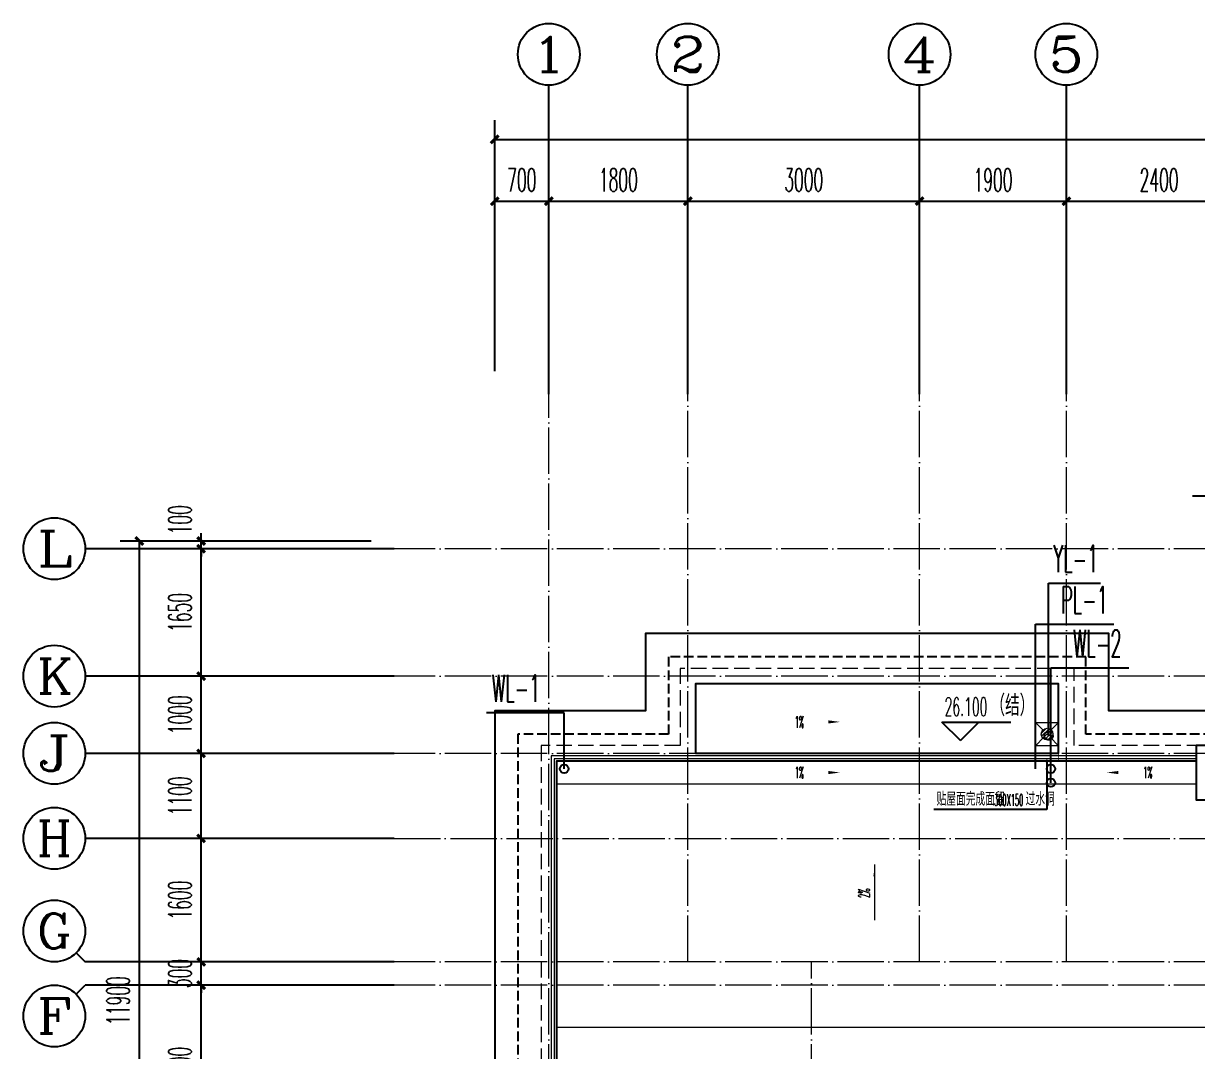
# Model space of a CAD drawing. Extents: x 27938 to 1042331, y -235042 to 1535213.
# Drawn here: x 675617 to 690802, y 292668 to 305965 of the extents above; entities that cross this region are included whole.
import ezdxf
from ezdxf.enums import TextEntityAlignment as Align

# ---------------------------------------------------------------- set-up
doc = ezdxf.new("R2010")
doc.units = 0
doc.header["$LTSCALE"] = 1000
doc.header["$MEASUREMENT"] = 0
for name, pattern in [('#P_--_20B1_001_t3$0$DASH', [0.35, 0.25, -0.1]), ('__DASH', [0.35, 0.25, -0.1]), ('DASH', [0.35, 0.25, -0.1]), ('DOTE', [2.42, 2, -0.2, 0.02, -0.2])]:
    doc.linetypes.add(name, pattern=pattern)
for name, color, linetype in [('3.5方案汇报，与郭总、侯月琴确定户型_t8$0$2020.03.04 -1安徽标准化洋房户型(UA）_t8_t8$0$看线', 154, 'Continuous'), ('AXIS', 3, 'Continuous'), ('AXIS_TEXT', 4, 'Continuous'), ('DIM_ELEV', 3, 'Continuous'), ('DIM_LEAD', 3, 'Continuous'), ('DIM_污水', 3, 'Continuous'), ('DIM_雨水', 3, 'Continuous'), ('DIM_餐饮排水', 3, 'Continuous'), ('ROOF', 183, 'Continuous'), ('TWT_LEAD', 3, 'Continuous'), ('VPIPE-污水', 2, 'W'), ('VPIPE-雨水', 4, 'DASH'), ('VPIPE-餐饮排水', 41, 'P'), ('污水', 3, 'Continuous'), ('看线', 251, 'Continuous')]:
    doc.layers.add(name, color=color, linetype=linetype)
for name, color, linetype, lineweight in [('DOTE', 19, 'DOTE', 9), ('LVTRY', 1, 'Continuous', 13), ('平面-分水线', 214, 'Continuous', 15), ('平面-排水沟', 86, 'Continuous', 15), ('平面-栏杆', 135, 'Continuous', 15), ('平面-看线', 45, 'Continuous', 15)]:
    doc.layers.add(name, color=color, linetype=linetype, lineweight=lineweight)
doc.styles.add('_TCH_AXIS', font='COMPLEX', dxfattribs={"bigfont": 'GBCBIG'})
doc.styles.add('_TCH_DIM', font='SIMPLEX.shx', dxfattribs={"width": 0.6, "oblique": 10, "bigfont": 'hztxt.shx'})
doc.styles.add('_TCH_DIM_T3', font='SIMPLEX.shx', dxfattribs={"width": 0.494118, "bigfont": 'GBCBIG.shx'})
doc.styles.add('_TWT_SERIAL', font='simplex.shx', dxfattribs={"width": 0.6, "oblique": 10, "height": 3, "bigfont": 'aadri.shx'})
doc.styles.add('COMPLEX', font='COMPLEX')
doc.styles.get("Standard").update_dxf_attribs({"font": 'gbenor.shx', "bigfont": 'gbcbig.shx'})
doc.linetypes.add('P', pattern='A,3,-0.2,["P",Standard,S=0.25,R=0,X=-0.1,Y=-0.115],-0.2', length=3.4)
doc.linetypes.add('W', pattern='A,3,-0.2,["W",Standard,S=0.25,R=0,X=-0.1,Y=-0.115],-0.2', length=3.4)
doc.dimstyles.new('_TCH_ARCH&&100', dxfattribs={"dimtxt": 297.5, "dimasz": 100, "dimexe": 250, "dimexo": 300, "dimgap": 126.25, "dimtad": 1, "dimdec": 0, "dimzin": 0, "dimdsep": 46, "dimtxsty": '_TCH_DIM_T3', "dimblk": 'ARCHTICK', "dimcen": 0.09, "dimclrt": 4, "dimazin": 2, "dimtfac": 1, "dimtdec": 0, "dimtix": 1, "dimtmove": 2, "dimatfit": 3, "dimfxl": 1, "dimtolj": 1, "dimtzin": 0, "dimarcsym": 0})

# ---------------------------------------------------------------- blocks, each defined once
blk = doc.blocks.new('GFDGDGRDGRDG')
at = {"layer": 'DOTE', "linetype": 'DOTE', "ltscale": 0.3}
for p, q in [((575594, 360558), (575594, 376108)), ((577394, 368758), (577394, 376108)), ((580394, 368758), (580394, 376108)), ((582294, 368758), (582294, 376108)), ((626394, 374108), (573594, 374108)), ((626394, 372458), (573594, 372458)), ((626394, 371458), (573594, 371458)), ((573594, 370358), (626394, 370358)), ((626394, 368758), (573594, 368758)), ((578994, 360558), (578994, 368758)), ((626394, 368458), (573594, 368458))]:
    blk.add_line(p, q, dxfattribs=at)
blk = doc.blocks.new('$lvtry$00000171')
for p, q in [((-74, 11), (-11, 74)), ((-70, -27), (27, 70)), ((-53, -53), (53, 53)), ((-27, -70), (70, 27)), ((11, -74), (74, -11))]:
    blk.add_line(p, q)
blk.add_circle((0, 0), 75)
blk.add_point((0, 0))
blk = doc.blocks.new('R5T6Y7TRF')
at = {"layer": '平面-分水线', "color": 4, "elevation": -134}
blk.add_lwpolyline([(392485, -26438), (392785, -26438), (392785, -26738), (392485, -26738)], close=True, dxfattribs=at)
for points in [[(392485, -26438), (392582, -26534)], [(392688, -26534), (392785, -26438)], [(392485, -26738), (392593, -26629)], [(392676, -26629), (392785, -26738)]]:
    blk.add_lwpolyline(points, dxfattribs=at)
at = {"layer": 'LVTRY', "color": 4}
blk.add_blockref('$lvtry$00000171', (392635, -26588, -134), dxfattribs=at)
blk = doc.blocks.new('_ArchTick')
at = {"color": 0, "linetype": 'ByBlock', "const_width": 0.4}
blk.add_lwpolyline([(-0.5, -0.5), (0.5, 0.5)], dxfattribs=at)
blk = doc.blocks.new('*D608')
at = {"layer": 'AXIS', "color": 0, "lineweight": -2}
for p, q in [((680117, 293515), (677667, 293515)), ((677917, 291415), (677917, 293515)), ((680117, 291415), (677667, 291415))]:
    blk.add_line(p, q, dxfattribs=at)
at = {"layer": 'Defpoints', "color": 0}
for p in [(677917, 293515), (680417, 293515), (680417, 291415)]:
    blk.add_point(p, dxfattribs=at)
at = {"layer": 'AXIS', "color": 0, "lineweight": -2, "xscale": 100, "yscale": 100, "zscale": 100}
for p, rotation in [((677917, 293515), 90), ((677917, 291415), 270)]:
    blk.add_blockref('_ArchTick', p, dxfattribs=dict(at, rotation=rotation))
at = {"layer": 'AXIS', "color": 4, "insert": (677642, 292465), "char_height": 297.5, "attachment_point": 5, "rotation": 90, "style": '_TCH_DIM_T3'}
blk.add_mtext('\\A1;2100', dxfattribs=at)
blk = doc.blocks.new('*D609')
at = {"layer": 'AXIS', "color": 0, "lineweight": -2}
for p, q in [((677917, 293815), (677917, 293915)), ((680117, 293815), (677667, 293815)), ((677917, 293515), (677917, 293815)), ((680117, 293515), (677667, 293515)), ((677917, 293515), (677917, 293415))]:
    blk.add_line(p, q, dxfattribs=at)
at = {"layer": 'Defpoints', "color": 0}
for p in [(677917, 293815), (680417, 293815), (680417, 293515)]:
    blk.add_point(p, dxfattribs=at)
at = {"layer": 'AXIS', "color": 0, "lineweight": -2, "xscale": 100, "yscale": 100, "zscale": 100}
for p, rotation in [((677917, 293815), 270), ((677917, 293515), 90)]:
    blk.add_blockref('_ArchTick', p, dxfattribs=dict(at, rotation=rotation))
at = {"layer": 'AXIS', "color": 4, "insert": (677642, 293665), "char_height": 297.5, "attachment_point": 5, "rotation": 90, "style": '_TCH_DIM_T3'}
blk.add_mtext('\\A1;300', dxfattribs=at)
blk = doc.blocks.new('*D610')
at = {"layer": 'AXIS', "color": 0, "lineweight": -2}
for p, q in [((680117, 295415), (677667, 295415)), ((677917, 293815), (677917, 295415)), ((680117, 293815), (677667, 293815))]:
    blk.add_line(p, q, dxfattribs=at)
at = {"layer": 'Defpoints', "color": 0}
for p in [(677917, 295415), (680417, 295415), (680417, 293815)]:
    blk.add_point(p, dxfattribs=at)
at = {"layer": 'AXIS', "color": 0, "lineweight": -2, "xscale": 100, "yscale": 100, "zscale": 100}
for p, rotation in [((677917, 295415), 90), ((677917, 293815), 270)]:
    blk.add_blockref('_ArchTick', p, dxfattribs=dict(at, rotation=rotation))
at = {"layer": 'AXIS', "color": 4, "insert": (677642, 294615), "char_height": 297.5, "attachment_point": 5, "rotation": 90, "style": '_TCH_DIM_T3'}
blk.add_mtext('\\A1;1600', dxfattribs=at)
blk = doc.blocks.new('*D611')
at = {"layer": 'AXIS', "color": 0, "lineweight": -2}
for p, q in [((680117, 296515), (677667, 296515)), ((677917, 295415), (677917, 296515)), ((680117, 295415), (677667, 295415))]:
    blk.add_line(p, q, dxfattribs=at)
at = {"layer": 'Defpoints', "color": 0}
for p in [(677917, 296515), (680417, 296515), (680417, 295415)]:
    blk.add_point(p, dxfattribs=at)
at = {"layer": 'AXIS', "color": 0, "lineweight": -2, "xscale": 100, "yscale": 100, "zscale": 100}
for p, rotation in [((677917, 296515), 90), ((677917, 295415), 270)]:
    blk.add_blockref('_ArchTick', p, dxfattribs=dict(at, rotation=rotation))
at = {"layer": 'AXIS', "color": 4, "insert": (677642, 295965), "char_height": 297.5, "attachment_point": 5, "rotation": 90, "style": '_TCH_DIM_T3'}
blk.add_mtext('\\A1;1100', dxfattribs=at)
blk = doc.blocks.new('*D612')
at = {"layer": 'AXIS', "color": 0, "lineweight": -2}
for p, q in [((680117, 297515), (677667, 297515)), ((677917, 296515), (677917, 297515)), ((680117, 296515), (677667, 296515))]:
    blk.add_line(p, q, dxfattribs=at)
at = {"layer": 'Defpoints', "color": 0}
for p in [(677917, 297515), (680417, 297515), (680417, 296515)]:
    blk.add_point(p, dxfattribs=at)
at = {"layer": 'AXIS', "color": 0, "lineweight": -2, "xscale": 100, "yscale": 100, "zscale": 100}
for p, rotation in [((677917, 297515), 90), ((677917, 296515), 270)]:
    blk.add_blockref('_ArchTick', p, dxfattribs=dict(at, rotation=rotation))
at = {"layer": 'AXIS', "color": 4, "insert": (677642, 297015), "char_height": 297.5, "attachment_point": 5, "rotation": 90, "style": '_TCH_DIM_T3'}
blk.add_mtext('\\A1;1000', dxfattribs=at)
blk = doc.blocks.new('*D613')
at = {"layer": 'AXIS', "color": 0, "lineweight": -2}
for p, q in [((680117, 299165), (677667, 299165)), ((677917, 297515), (677917, 299165)), ((680117, 297515), (677667, 297515))]:
    blk.add_line(p, q, dxfattribs=at)
at = {"layer": 'Defpoints', "color": 0}
for p in [(677917, 299165), (680417, 299165), (680417, 297515)]:
    blk.add_point(p, dxfattribs=at)
at = {"layer": 'AXIS', "color": 0, "lineweight": -2, "xscale": 100, "yscale": 100, "zscale": 100}
for p, rotation in [((677917, 299165), 90), ((677917, 297515), 270)]:
    blk.add_blockref('_ArchTick', p, dxfattribs=dict(at, rotation=rotation))
at = {"layer": 'AXIS', "color": 4, "insert": (677642, 298340), "char_height": 297.5, "attachment_point": 5, "rotation": 90, "style": '_TCH_DIM_T3'}
blk.add_mtext('\\A1;1650', dxfattribs=at)
blk = doc.blocks.new('*D614')
at = {"layer": 'AXIS', "color": 0, "lineweight": -2}
for p, q in [((677917, 299265), (677917, 299365)), ((680117, 299265), (677667, 299265)), ((680117, 299165), (677667, 299165)), ((677917, 299165), (677917, 299265)), ((677917, 299165), (677917, 299065))]:
    blk.add_line(p, q, dxfattribs=at)
at = {"layer": 'Defpoints', "color": 0}
for p in [(677917, 299265), (680417, 299265), (680417, 299165)]:
    blk.add_point(p, dxfattribs=at)
at = {"layer": 'AXIS', "color": 0, "lineweight": -2, "xscale": 100, "yscale": 100, "zscale": 100}
for p, rotation in [((677917, 299265), 270), ((677917, 299165), 90)]:
    blk.add_blockref('_ArchTick', p, dxfattribs=dict(at, rotation=rotation))
at = {"layer": 'AXIS', "color": 4, "insert": (677642, 299540), "char_height": 297.5, "attachment_point": 5, "rotation": 90, "style": '_TCH_DIM_T3'}
blk.add_mtext('\\A1;100', dxfattribs=at)
blk = doc.blocks.new('*D615')
at = {"layer": 'AXIS', "color": 0, "lineweight": -2}
for p, q in [((680117, 299265), (676867, 299265)), ((677117, 287365), (677117, 299265)), ((680117, 287365), (676867, 287365))]:
    blk.add_line(p, q, dxfattribs=at)
at = {"layer": 'Defpoints', "color": 0}
for p in [(677117, 299265), (680417, 299265), (680417, 287365)]:
    blk.add_point(p, dxfattribs=at)
at = {"layer": 'AXIS', "color": 0, "lineweight": -2, "xscale": 100, "yscale": 100, "zscale": 100}
for p, rotation in [((677117, 299265), 90), ((677117, 287365), 270)]:
    blk.add_blockref('_ArchTick', p, dxfattribs=dict(at, rotation=rotation))
at = {"layer": 'AXIS', "color": 4, "insert": (676842, 293315), "char_height": 297.5, "attachment_point": 5, "rotation": 90, "style": '_TCH_DIM_T3'}
blk.add_mtext('\\A1;11900', dxfattribs=at)
blk = doc.blocks.new('*D616')
at = {"layer": 'AXIS', "color": 0, "lineweight": -2}
for p, q in [((681717, 301465), (681717, 303915)), ((682417, 301465), (682417, 303915)), ((681717, 303665), (682417, 303665))]:
    blk.add_line(p, q, dxfattribs=at)
at = {"layer": 'Defpoints', "color": 0}
for p in [(682417, 303665), (681717, 301165), (682417, 301165)]:
    blk.add_point(p, dxfattribs=at)
at = {"layer": 'AXIS', "color": 0, "lineweight": -2, "xscale": 100, "yscale": 100, "zscale": 100, "rotation": 180}
blk.add_blockref('_ArchTick', (681717, 303665), dxfattribs=at)
at = {"layer": 'AXIS', "color": 0, "lineweight": -2, "xscale": 100, "yscale": 100, "zscale": 100}
blk.add_blockref('_ArchTick', (682417, 303665), dxfattribs=at)
at = {"layer": 'AXIS', "color": 4, "insert": (682067, 303940), "char_height": 297.5, "attachment_point": 5, "style": '_TCH_DIM_T3'}
blk.add_mtext('\\A1;700', dxfattribs=at)
blk = doc.blocks.new('*D617')
at = {"layer": 'AXIS', "color": 0, "lineweight": -2}
for p, q in [((682417, 301465), (682417, 303915)), ((684217, 301465), (684217, 303915)), ((682417, 303665), (684217, 303665))]:
    blk.add_line(p, q, dxfattribs=at)
at = {"layer": 'Defpoints', "color": 0}
for p in [(684217, 303665), (682417, 301165), (684217, 301165)]:
    blk.add_point(p, dxfattribs=at)
at = {"layer": 'AXIS', "color": 0, "lineweight": -2, "xscale": 100, "yscale": 100, "zscale": 100, "rotation": 180}
blk.add_blockref('_ArchTick', (682417, 303665), dxfattribs=at)
at = {"layer": 'AXIS', "color": 0, "lineweight": -2, "xscale": 100, "yscale": 100, "zscale": 100}
blk.add_blockref('_ArchTick', (684217, 303665), dxfattribs=at)
at = {"layer": 'AXIS', "color": 4, "insert": (683317, 303940), "char_height": 297.5, "attachment_point": 5, "style": '_TCH_DIM_T3'}
blk.add_mtext('\\A1;1800', dxfattribs=at)
blk = doc.blocks.new('*D618')
at = {"layer": 'AXIS', "color": 0, "lineweight": -2}
for p, q in [((684217, 301465), (684217, 303915)), ((687217, 301465), (687217, 303915)), ((684217, 303665), (687217, 303665))]:
    blk.add_line(p, q, dxfattribs=at)
at = {"layer": 'Defpoints', "color": 0}
for p in [(687217, 303665), (684217, 301165), (687217, 301165)]:
    blk.add_point(p, dxfattribs=at)
at = {"layer": 'AXIS', "color": 0, "lineweight": -2, "xscale": 100, "yscale": 100, "zscale": 100, "rotation": 180}
blk.add_blockref('_ArchTick', (684217, 303665), dxfattribs=at)
at = {"layer": 'AXIS', "color": 0, "lineweight": -2, "xscale": 100, "yscale": 100, "zscale": 100}
blk.add_blockref('_ArchTick', (687217, 303665), dxfattribs=at)
at = {"layer": 'AXIS', "color": 4, "insert": (685717, 303940), "char_height": 297.5, "attachment_point": 5, "style": '_TCH_DIM_T3'}
blk.add_mtext('\\A1;3000', dxfattribs=at)
blk = doc.blocks.new('*D619')
at = {"layer": 'AXIS', "color": 0, "lineweight": -2}
for p, q in [((687217, 301465), (687217, 303915)), ((689117, 301465), (689117, 303915)), ((687217, 303665), (689117, 303665))]:
    blk.add_line(p, q, dxfattribs=at)
at = {"layer": 'Defpoints', "color": 0}
for p in [(689117, 303665), (687217, 301165), (689117, 301165)]:
    blk.add_point(p, dxfattribs=at)
at = {"layer": 'AXIS', "color": 0, "lineweight": -2, "xscale": 100, "yscale": 100, "zscale": 100, "rotation": 180}
blk.add_blockref('_ArchTick', (687217, 303665), dxfattribs=at)
at = {"layer": 'AXIS', "color": 0, "lineweight": -2, "xscale": 100, "yscale": 100, "zscale": 100}
blk.add_blockref('_ArchTick', (689117, 303665), dxfattribs=at)
at = {"layer": 'AXIS', "color": 4, "insert": (688167, 303940), "char_height": 297.5, "attachment_point": 5, "style": '_TCH_DIM_T3'}
blk.add_mtext('\\A1;1900', dxfattribs=at)
blk = doc.blocks.new('*D620')
at = {"layer": 'AXIS', "color": 0, "lineweight": -2}
for p, q in [((689117, 301465), (689117, 303915)), ((691517, 301465), (691517, 303915)), ((689117, 303665), (691517, 303665))]:
    blk.add_line(p, q, dxfattribs=at)
at = {"layer": 'Defpoints', "color": 0}
for p in [(691517, 303665), (689117, 301165), (691517, 301165)]:
    blk.add_point(p, dxfattribs=at)
at = {"layer": 'AXIS', "color": 0, "lineweight": -2, "xscale": 100, "yscale": 100, "zscale": 100, "rotation": 180}
blk.add_blockref('_ArchTick', (689117, 303665), dxfattribs=at)
at = {"layer": 'AXIS', "color": 0, "lineweight": -2, "xscale": 100, "yscale": 100, "zscale": 100}
blk.add_blockref('_ArchTick', (691517, 303665), dxfattribs=at)
at = {"layer": 'AXIS', "color": 4, "insert": (690317, 303940), "char_height": 297.5, "attachment_point": 5, "style": '_TCH_DIM_T3'}
blk.add_mtext('\\A1;2400', dxfattribs=at)
blk = doc.blocks.new('*D628')
at = {"layer": 'AXIS', "color": 0, "lineweight": -2}
for p, q in [((681717, 301465), (681717, 304715)), ((731917, 301465), (731917, 304715)), ((681717, 304465), (731917, 304465))]:
    blk.add_line(p, q, dxfattribs=at)
at = {"layer": 'Defpoints', "color": 0}
for p in [(731917, 304465), (681717, 301165), (731917, 301165)]:
    blk.add_point(p, dxfattribs=at)
at = {"layer": 'AXIS', "color": 0, "lineweight": -2, "xscale": 100, "yscale": 100, "zscale": 100, "rotation": 180}
blk.add_blockref('_ArchTick', (681717, 304465), dxfattribs=at)
at = {"layer": 'AXIS', "color": 0, "lineweight": -2, "xscale": 100, "yscale": 100, "zscale": 100}
blk.add_blockref('_ArchTick', (731917, 304465), dxfattribs=at)
at = {"layer": 'AXIS', "color": 4, "insert": (706817, 304740), "char_height": 297.5, "attachment_point": 5, "style": '_TCH_DIM_T3'}
blk.add_mtext('\\A1;50200', dxfattribs=at)
blk = doc.blocks.new('_AXISO')
blk.add_circle((0, 0), 0.5)
at = {"layer": 'AXIS_TEXT', "style": 'COMPLEX', "width": 1.041667}
blk.add_attdef('A', text='', height=0.56, dxfattribs=at).set_placement((-0.25, -0.28), (0.25, -0.28), align=Align.FIT)

msp = doc.modelspace()

# ---------------------------------------------------------------- hatches: boundary and pattern name
at = {"layer": '平面-排水沟'}
msp.add_hatch(color=8, dxfattribs=at).paths.add_polyline_path([(686638.5, 295075.1), (686638.5, 294925.1), (686618.5, 294925.1)])

# ---------------------------------------------------------------- linework, layer by layer
at = {"color": 8}
msp.add_lwpolyline([(691616.6, 296615.4), (690796.6, 296615.4), (690796.6, 295915.4), (691616.6, 295915.4)], close=True, dxfattribs=at)
at = {"layer": 'AXIS'}
for p, q in [((682416.6, 301165.4), (682416.6, 305165.4)), ((684216.6, 301165.4), (684216.6, 305165.4)), ((687216.6, 301165.4), (687216.6, 305165.4)), ((689116.6, 301165.4), (689116.6, 305165.4)), ((680416.6, 299165.4), (676416.6, 299165.4)), ((680416.6, 297515.4), (676416.6, 297515.4)), ((680416.6, 296515.4), (676416.6, 296515.4)), ((680416.6, 295415.4), (676416.6, 295415.4)), ((676299.4, 293932.5), (676416.6, 293815.4)), ((680416.6, 293815.4), (676416.6, 293815.4)), ((676299.4, 293398.2), (676416.6, 293515.4)), ((680416.6, 293515.4), (676416.6, 293515.4))]:
    msp.add_line(p, q, dxfattribs=at)
at = {"layer": 'DIM_ELEV', "color": 8}
for p, q in [((687744.2, 296680.4), (687504.2, 296920.4)), ((687504.2, 296920.4), (688396.5, 296920.4)), ((687744.2, 296680.4), (687984.2, 296920.4))]:
    msp.add_line(p, q, dxfattribs=at)
at = {"layer": 'DIM_LEAD', "color": 8}
for p, q in [((688865, 296415.3), (688865, 295787.5)), ((688865, 296415.3), (688865, 295787.5)), ((688865, 295787.5), (687400.9, 295787.5))]:
    msp.add_line(p, q, dxfattribs=at)
at = {"layer": 'DIM_LEAD', "color": 8, "const_width": 20}
msp.add_lwpolyline([(688865, 296425.3, 1), (688865, 296405.3, 1)], format="xyb", close=True, dxfattribs=at)
msp.add_lwpolyline([(688865, 296425.3, 1), (688865, 296405.3, 1)], format="xyb", close=True, dxfattribs=at)
at = {"layer": 'DIM_污水'}
for p, q in [((688916.6, 296135.4), (688916.6, 297624.1)), ((688916.6, 297624.1), (689923.5, 297624.1)), ((682616.6, 297042.3), (681609.7, 297042.3)), ((682616.6, 296315.4), (682616.6, 297042.3))]:
    msp.add_line(p, q, dxfattribs=at)
at = {"layer": 'DIM_雨水'}
for p, q in [((688886.6, 296745.4), (688886.6, 298719.6)), ((688886.6, 298719.6), (689559.1, 298719.6))]:
    msp.add_line(p, q, dxfattribs=at)
at = {"layer": 'DIM_餐饮排水'}
for p, q in [((688716.6, 296315.4), (688716.6, 298187.5)), ((688716.6, 298187.5), (689731.7, 298187.5))]:
    msp.add_line(p, q, dxfattribs=at)
at = {"layer": 'ROOF', "color": 8, "ltscale": 0.8}
for p, q in [((689016.6, 296515.4), (684316.6, 296515.4)), ((689016.6, 296415.4), (684316.6, 296415.4))]:
    msp.add_line(p, q, dxfattribs=at)
for points in [[(693116.6, 297065.4), (689666.6, 297065.4), (689666.6, 298065.4), (683666.6, 298065.4), (683666.6, 297065.4), (681716.6, 297065.4), (681716.6, 288265.4), (684766.6, 288265.4)], [(689016.6, 296515.4), (689016.6, 297415.4), (684316.6, 297415.4), (684316.6, 296515.4)], [(684316.6, 296415.4), (682516.6, 296415.4), (682516.6, 288915.4), (684916.6, 288915.4)], [(690796.6, 296415.4), (689016.6, 296415.4)]]:
    msp.add_lwpolyline(points, dxfattribs=at)
at = {"layer": 'TWT_LEAD'}
msp.add_line((693930.4, 299845.2), (690747.8, 299845.2), dxfattribs=at)
at = {"layer": 'VPIPE-污水'}
for centre in [(682616.6, 296315.4), (688916.6, 296135.4)]:
    msp.add_circle(centre, 55, dxfattribs=at)
at = {"layer": 'VPIPE-雨水'}
msp.add_circle((688886.6, 296745.4), 55, dxfattribs=at)
at = {"layer": 'VPIPE-餐饮排水'}
msp.add_circle((688916.6, 296315.4), 55, dxfattribs=at)
at = {"layer": '平面-排水沟', "color": 8}
for p, q in [((688716.6, 297415.4), (688716.6, 296515.4)), ((690796.6, 296115.4), (682516.6, 296115.4)), ((693266.6, 292965.4), (682516.6, 292965.4))]:
    msp.add_line(p, q, dxfattribs=at)
for points in [[(685779.1, 296922.8, 0, 0, 0), (686186.9, 296922.8, 0, 40, 0), (686036.9, 296922.8, 0, 0, 0)], [(685779.1, 296267.5, 0, 0, 0), (686186.9, 296267.5, 0, 40, 0), (686036.9, 296267.5, 0, 0, 0)], [(690046.6, 296267.5, 0, 0, 0), (689638.8, 296267.5, 0, 40, 0), (689788.8, 296267.5, 0, 0, 0)]]:
    msp.add_lwpolyline(points, format="xyseb", dxfattribs=at)
msp.add_lwpolyline([(686638.5, 294355), (686638.5, 295075.1)], dxfattribs=at)
at = {"layer": '平面-栏杆', "color": 8}
for points in [[(690796.6, 296485.4), (682446.6, 296485.4), (682446.6, 288845.4), (684916.6, 288845.4)], [(690796.6, 296445.4), (682486.6, 296445.4), (682486.6, 288885.4), (684916.6, 288885.4)]]:
    msp.add_lwpolyline(points, dxfattribs=at)
at = {"layer": '平面-看线', "color": 8, "linetype": 'DASH', "ltscale": 0.8}
msp.add_lwpolyline([(693116.6, 296615.4), (689216.6, 296615.4), (689216.6, 297615.4), (684116.6, 297615.4), (684116.6, 296615.4), (682316.6, 296615.4), (682316.6, 288715.4), (684916.6, 288715.4)], dxfattribs=at)
at = {"layer": '污水', "color": 8, "linetype": '__DASH', "ltscale": 0.1, "const_width": 10}
msp.add_lwpolyline([(688716.6, 296515.4), (688716.6, 296415.3), (689016.6, 296415.3), (689016.6, 296515.4)], close=True, dxfattribs=at)
at = {"layer": '看线', "color": 8, "linetype": '#P_--_20B1_001_t3$0$DASH', "ltscale": 0.5}
msp.add_lwpolyline([(693116.6, 296765.4), (689366.6, 296765.4), (689366.6, 297765.4), (683966.6, 297765.4), (683966.6, 296765.4), (682016.6, 296765.4), (682016.6, 288565.4), (684916.6, 288565.4)], dxfattribs=at)

# ---------------------------------------------------------------- block references
at = {"color": 8}
msp.add_blockref('R5T6Y7TRF', (296231.7, 323353, 134.4), dxfattribs=at)
at = {"layer": '3.5方案汇报，与郭总、侯月琴确定户型_t8$0$2020.03.04 -1安徽标准化洋房户型(UA）_t8_t8$0$看线', "ltscale": 10}
msp.add_blockref('GFDGDGRDGRDG', (106822.9, -74943), dxfattribs=at)
at = {"layer": 'AXIS'}
ref = msp.add_blockref('_AXISO', (682416.6, 305565.4), dxfattribs=dict(at, xscale=800, yscale=800, zscale=800))
ref.add_attrib('A', '1', dxfattribs={"layer": 'AXIS_TEXT', "height": 452.5, "style": '_TCH_AXIS', "width": 2.333333}).set_placement((682190.3, 305339.1), (682642.9, 305339.1), align=Align.FIT)
ref = msp.add_blockref('_AXISO', (684216.6, 305565.4), dxfattribs=dict(at, xscale=800, yscale=800, zscale=800))
ref.add_attrib('A', '2', dxfattribs={"layer": 'AXIS_TEXT', "height": 452.5, "style": '_TCH_AXIS', "width": 1.5}).set_placement((683990.3, 305339.1), (684442.9, 305339.1), align=Align.FIT)
ref = msp.add_blockref('_AXISO', (687216.6, 305565.4), dxfattribs=dict(at, xscale=800, yscale=800, zscale=800))
ref.add_attrib('A', '4', dxfattribs={"layer": 'AXIS_TEXT', "height": 452.5, "style": '_TCH_AXIS', "width": 1.3125}).set_placement((686990.3, 305339.1), (687442.9, 305339.1), align=Align.FIT)
ref = msp.add_blockref('_AXISO', (689116.6, 305565.4), dxfattribs=dict(at, xscale=800, yscale=800, zscale=800))
ref.add_attrib('A', '5', dxfattribs={"layer": 'AXIS_TEXT', "height": 452.5, "style": '_TCH_AXIS', "width": 1.5}).set_placement((688890.3, 305339.1), (689342.9, 305339.1), align=Align.FIT)
ref = msp.add_blockref('_AXISO', (676016.6, 299165.4), dxfattribs=dict(at, xscale=800, yscale=800, zscale=800))
ref.add_attrib('A', 'L', dxfattribs={"layer": 'AXIS_TEXT', "height": 452.5, "style": '_TCH_AXIS', "width": 1.4}).set_placement((675790.3, 298939.1), (676242.9, 298939.1), align=Align.FIT)
ref = msp.add_blockref('_AXISO', (676016.6, 297515.4), dxfattribs=dict(at, xscale=800, yscale=800, zscale=800))
ref.add_attrib('A', 'K', dxfattribs={"layer": 'AXIS_TEXT', "height": 452.5, "style": '_TCH_AXIS', "width": 1.105263}).set_placement((675790.3, 297289.1), (676242.9, 297289.1), align=Align.FIT)
ref = msp.add_blockref('_AXISO', (676016.6, 296515.4), dxfattribs=dict(at, xscale=800, yscale=800, zscale=800))
ref.add_attrib('A', 'J', dxfattribs={"layer": 'AXIS_TEXT', "height": 452.5, "style": '_TCH_AXIS', "width": 1.909091}).set_placement((675790.3, 296289.1), (676242.9, 296289.1), align=Align.FIT)
ref = msp.add_blockref('_AXISO', (676016.6, 295415.4), dxfattribs=dict(at, xscale=800, yscale=800, zscale=800))
ref.add_attrib('A', 'H', dxfattribs={"layer": 'AXIS_TEXT', "height": 452.5, "style": '_TCH_AXIS', "width": 1.05}).set_placement((675790.3, 295189.1), (676242.9, 295189.1), align=Align.FIT)
ref = msp.add_blockref('_AXISO', (676016.6, 294215.4), dxfattribs=dict(at, xscale=800, yscale=800, zscale=800))
ref.add_attrib('A', 'G', dxfattribs={"layer": 'AXIS_TEXT', "height": 452.5, "style": '_TCH_AXIS', "width": 1.166667}).set_placement((675790.3, 293989.1), (676242.9, 293989.1), align=Align.FIT)
ref = msp.add_blockref('_AXISO', (676016.6, 293115.4), dxfattribs=dict(at, xscale=800, yscale=800, zscale=800))
ref.add_attrib('A', 'F', dxfattribs={"layer": 'AXIS_TEXT', "height": 452.5, "style": '_TCH_AXIS', "width": 1.3125}).set_placement((675790.3, 292889.1), (676242.9, 292889.1), align=Align.FIT)

# ---------------------------------------------------------------- texts
at = {"layer": 'DIM_ELEV', "color": 8, "style": '_TCH_DIM'}
for s, height, width, p in [('26.100', 238, 0.494118, (687540.3, 297000.5)), ('（结）', 270.07, 0.7, (688133.9, 297000.5))]:
    msp.add_text(s, height=height, dxfattribs=dict(at, width=width)).set_placement(p)
at = {"layer": 'DIM_LEAD', "color": 7, "style": '_TCH_DIM'}
for s, height, width, p in [('贴屋面完成面留', 175, 0.6, (687435.9, 295837.6)), ('300X150', 148.75, 0.423529, (688180.7, 295837.6)), ('过水洞', 175, 0.6, (688589, 295837.6))]:
    msp.add_text(s, height=height, dxfattribs=dict(at, width=width)).set_placement(p)
at = {"layer": 'DIM_污水', "color": 7, "style": '_TWT_SERIAL', "width": 0.48}
for s, p in [('WL-2', (689203.5, 297764.1)), ('WL-1', (681679.7, 297182.3))]:
    msp.add_text(s, height=350, dxfattribs=at).set_placement(p)
at = {"layer": 'DIM_雨水', "color": 7, "style": '_TWT_SERIAL', "width": 0.48}
msp.add_text('YL-1', height=350, dxfattribs=at).set_placement((688945.1, 298859.6))
at = {"layer": 'DIM_餐饮排水', "color": 7, "style": '_TWT_SERIAL', "width": 0.48}
msp.add_text('PL-1', height=350, dxfattribs=at).set_placement((689048, 298327.5))
at = {"layer": '平面-排水沟', "color": 8, "style": '_TCH_DIM', "width": 0.423529}
for p in [(685600.8, 296848.4), (685600.8, 296193.1), (690111.7, 296193.1)]:
    msp.add_text('1%', height=148.75, dxfattribs=at).set_placement(p)
msp.add_text('2%', height=148.75, rotation=89.9994, dxfattribs=at).set_placement((686573.4, 294645))

# ---------------------------------------------------------------- dimensions: what is measured, and where the dimension line sits
at = {"layer": 'AXIS'}
for p1, p2, distance, picture, middle in [((681716.6, 301165.4), (731916.6, 301165.4), 3300, '*D628', (706816.6, 304740.4)), ((681716.6, 301165.4), (682416.6, 301165.4), 2500, '*D616', (682066.6, 303940.4)), ((682416.6, 301165.4), (684216.6, 301165.4), 2500, '*D617', (683316.6, 303940.4)), ((684216.6, 301165.4), (687216.6, 301165.4), 2500, '*D618', (685716.6, 303940.4)), ((687216.6, 301165.4), (689116.6, 301165.4), 2500, '*D619', (688166.6, 303940.4)), ((689116.6, 301165.4), (691516.6, 301165.4), 2500, '*D620', (690316.6, 303940.4)), ((680416.6, 287365.4), (680416.6, 299265.4), 3300, '*D615', (676841.6, 293315.4)), ((680416.6, 297515.4), (680416.6, 299165.4), 2500, '*D613', (677641.6, 298340.4)), ((680416.6, 296515.4), (680416.6, 297515.4), 2500, '*D612', (677641.6, 297015.4)), ((680416.6, 295415.4), (680416.6, 296515.4), 2500, '*D611', (677641.6, 295965.4)), ((680416.6, 293815.4), (680416.6, 295415.4), 2500, '*D610', (677641.6, 294615.4)), ((680416.6, 293515.4), (680416.6, 293815.4), 2500, '*D609', (677641.6, 293665.4)), ((680416.6, 291415.4), (680416.6, 293515.4), 2500, '*D608', (677641.6, 292465.4))]:
    dim = msp.add_aligned_dim(p1=p1, p2=p2, distance=distance, dimstyle='_TCH_ARCH&&100', dxfattribs=at)
    dim.commit()
    dim.dimension.update_dxf_attribs({"geometry": picture, "text_midpoint": middle})
dim = msp.add_linear_dim(base=(677916.6, 299265.4), p1=(680416.6, 299165.4), p2=(680416.6, 299265.4), angle=90, dimstyle='_TCH_ARCH&&100', dxfattribs=at)
dim.commit()
dim.dimension.update_dxf_attribs({"geometry": '*D614', "text_midpoint": (677641.6, 299540.4), "dimtype": 129})

doc.saveas('drawing.dxf')
